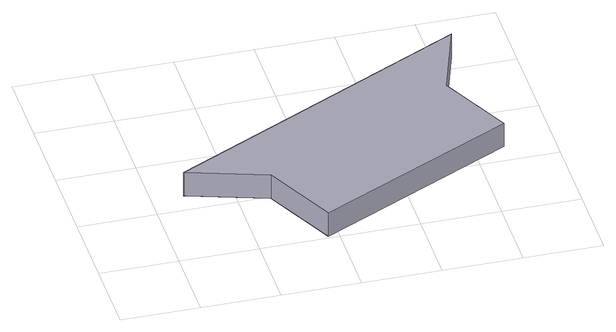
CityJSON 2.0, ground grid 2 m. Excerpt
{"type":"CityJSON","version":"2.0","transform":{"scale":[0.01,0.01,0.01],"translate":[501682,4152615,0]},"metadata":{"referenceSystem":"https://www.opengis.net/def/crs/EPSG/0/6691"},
"CityObjects":{
"bridge1":{"type":"Bridge","attributes":{"function":"01","FacilityIdAttribute.prefecture":"07","FacilityIdAttribute.city":"07212"},"geometry":[{"type":"Solid","lod":"1","boundaries":[[[[0,1,2,3,4,5]],[[4,6,7,5]],[[3,8,6,4]],[[2,9,8,3]],[[1,10,9,2]],[[0,11,10,1]],[[5,7,11,0]],[[6,8,9,10,11,7]]]]}]}
},
"vertices":[
[372,7,40],[279,195,40],[80,259,40],[849,649,40],[782,446,40],[875,258,40],[782,446,108],[875,258,108],[849,649,108],[80,259,108],[279,195,108],[372,7,108]
]}
